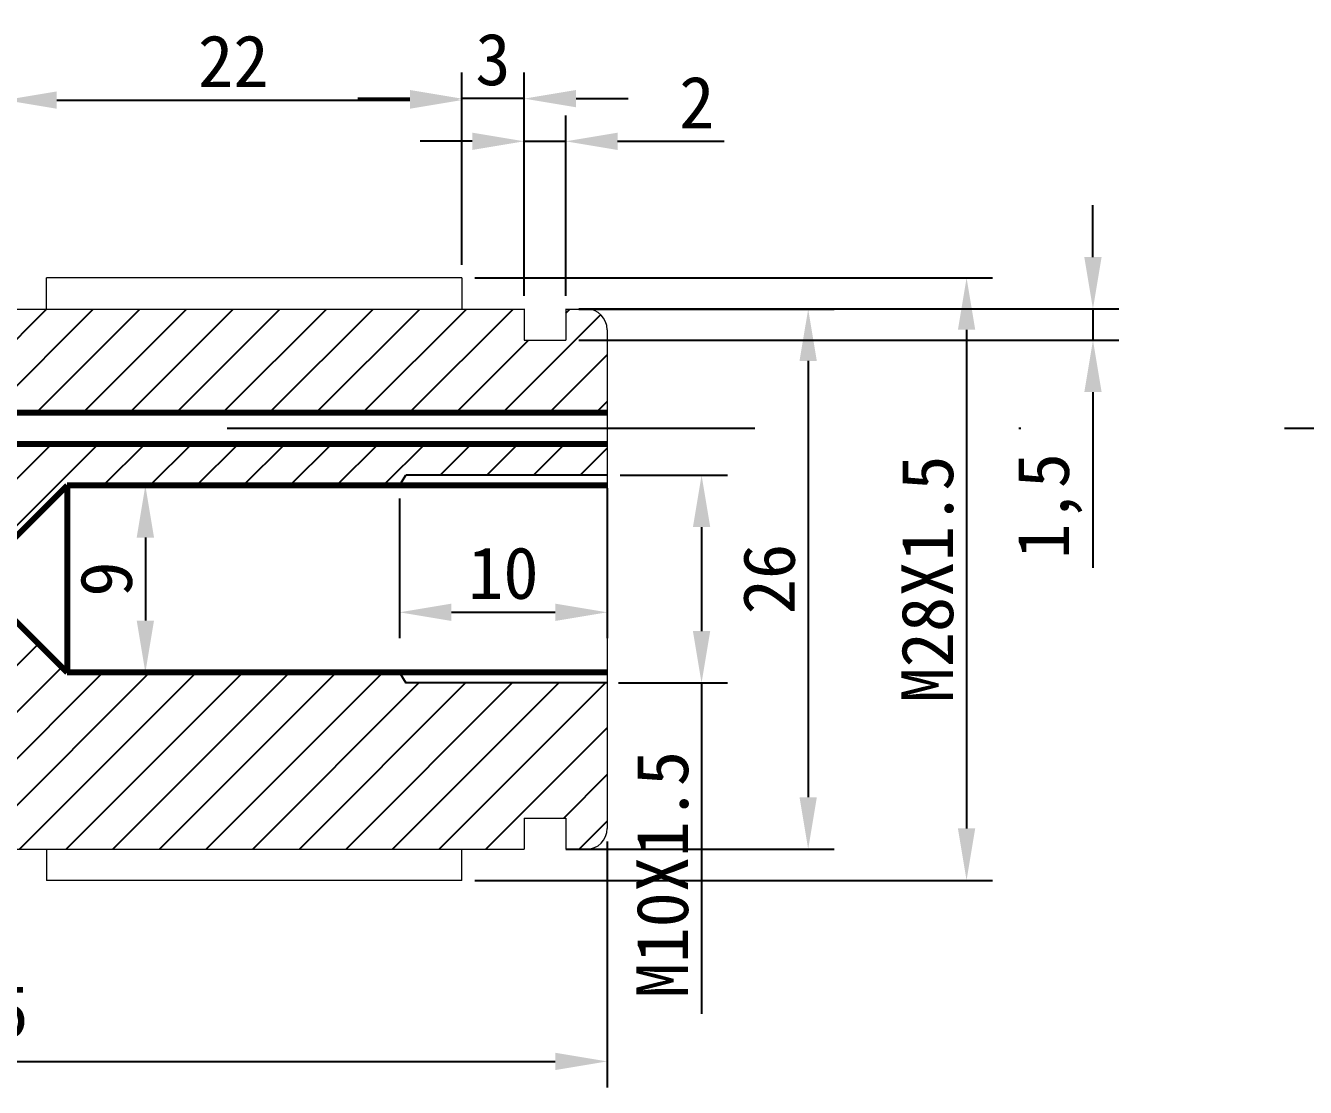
# Model space of a CAD drawing. Header units: millimetres. Extents: x 1443 to 3417, y 283 to 1662.
# Drawn here: x 2421.7 to 2483.3, y 1199.9 to 1251 of the extents above; entities that cross this region are included whole.
import ezdxf

# ---------------------------------------------------------------- set-up
doc = ezdxf.new("R2010")
doc.units = ezdxf.units.MM
doc.linetypes.add('DASHDOTX3', pattern=[508, 254, -127, 0, -127])
doc.layers.get('Defpoints').update_dxf_attribs({"color": 6})
for name, color, linetype in [('中线', 1, 'DASHDOTX3'), ('标注线', 3, 'Continuous'), ('螺纹', 7, 'Continuous')]:
    doc.layers.add(name, color=color, linetype=linetype)
for name, color, linetype, lineweight in [('实线', 7, 'Continuous', 20), ('实线2', 5, 'Continuous', 20), ('粗线', 7, 'Continuous', 80)]:
    doc.layers.add(name, color=color, linetype=linetype, lineweight=lineweight)
doc.styles.get("Standard").update_dxf_attribs({"font": 'SimSun.ttf'})
doc.dimstyles.new('Annotative', dxfattribs={"dimscale": 0, "dimtxt": 2.5, "dimasz": 2.5, "dimexe": 1.25, "dimexo": 0.625, "dimtad": 1, "dimtxsty": 'Standard', "dimcen": 2.5, "dimadec": 0, "dimazin": 0, "dimtfac": 1, "dimtmove": 0, "dimatfit": 3, "dimfxl": 1, "dimarcsym": 0})
doc.dimstyles.new('ISO-25', dxfattribs={"dimtxt": 2.5, "dimasz": 2.5, "dimexe": 1.25, "dimexo": 0.625, "dimtad": 1, "dimtxsty": 'Standard', "dimcen": 2.5, "dimadec": 0, "dimazin": 0, "dimtfac": 1, "dimtmove": 0, "dimatfit": 3, "dimfxl": 1, "dimarcsym": 0})
pattern_1 = [(45, (1950.4057, 758.3043), (-1.122532, 1.122532), [])]

# ---------------------------------------------------------------- blocks, each defined once
blk = doc.blocks.new('*D458')
at = {"layer": 'Defpoints', "color": 0}
for p in [(70.451, 47.52), (65.451, 40.465), (70.451, 40.465)]:
    blk.add_point(p, dxfattribs=at)
at = {"layer": '标注线', "color": 0, "lineweight": -2}
for p, q in [((65.451, 41.09), (65.451, 48.77)), ((70.451, 41.09), (70.451, 48.77)), ((62.951, 47.52), (60.451, 47.52)), ((65.451, 47.52), (70.451, 47.52)), ((72.951, 47.52), (75.451, 47.52))]:
    blk.add_line(p, q, dxfattribs=at)
at = {"layer": '标注线', "color": 0}
for points in [[(62.951, 47.103), (62.951, 47.936), (65.451, 47.52)], [(72.951, 47.936), (72.951, 47.103), (70.451, 47.52)]]:
    blk.add_solid(points, dxfattribs=at)
at = {"layer": '标注线', "color": 0, "insert": (67.951, 49.395), "char_height": 2.5, "attachment_point": 5}
blk.add_mtext('5', dxfattribs=at)
blk = doc.blocks.new('*D466')
at = {"color": 0, "lineweight": -2}
for p, q in [((98.076, 37.463), (110.375, 37.463)), ((109.125, 34.963), (109.125, 13.965)), ((98.076, 11.465), (110.375, 11.465))]:
    blk.add_line(p, q, dxfattribs=at)
at = {"color": 0}
for points in [[(109.542, 34.963), (108.708, 34.963), (109.125, 37.463)], [(108.708, 13.965), (109.542, 13.965), (109.125, 11.465)]]:
    blk.add_solid(points, dxfattribs=at)
at = {"layer": 'Defpoints', "color": 0}
for p in [(97.451, 37.463), (97.451, 11.465), (109.125, 11.465)]:
    blk.add_point(p, dxfattribs=at)
at = {"color": 0, "insert": (107.25, 24.464), "char_height": 2.5, "attachment_point": 5, "rotation": 90}
blk.add_mtext('26', dxfattribs=at)
blk = doc.blocks.new('*D467')
at = {"color": 0, "lineweight": -2}
for p, q in [((93.076, 38.965), (117.999, 38.965)), ((116.749, 36.465), (116.749, 12.465)), ((93.076, 9.965), (117.999, 9.965))]:
    blk.add_line(p, q, dxfattribs=at)
at = {"color": 0}
for points in [[(117.166, 36.465), (116.332, 36.465), (116.749, 38.965)], [(116.332, 12.465), (117.166, 12.465), (116.749, 9.965)]]:
    blk.add_solid(points, dxfattribs=at)
at = {"layer": 'Defpoints', "color": 0}
for p in [(92.451, 38.965), (92.451, 9.965), (116.749, 9.965)]:
    blk.add_point(p, dxfattribs=at)
at = {"color": 0, "insert": (114.874, 24.465), "char_height": 2.5, "attachment_point": 5, "rotation": 90}
blk.add_mtext('M28X1.5', dxfattribs=at)
blk = doc.blocks.new('*D468')
at = {"color": 0, "lineweight": -2}
for p, q in [((74.074, 28.965), (78.467, 28.965)), ((77.217, 26.465), (77.217, 22.465)), ((74.074, 19.965), (78.467, 19.965))]:
    blk.add_line(p, q, dxfattribs=at)
at = {"color": 0}
for points in [[(77.633, 26.465), (76.8, 26.465), (77.217, 28.965)], [(76.8, 22.465), (77.633, 22.465), (77.217, 19.965)]]:
    blk.add_solid(points, dxfattribs=at)
at = {"layer": 'Defpoints', "color": 0}
for p in [(73.449, 28.965), (73.449, 19.965), (77.217, 19.965)]:
    blk.add_point(p, dxfattribs=at)
at = {"color": 0, "insert": (75.342, 24.465), "char_height": 2.5, "attachment_point": 5, "rotation": 90}
blk.add_mtext('9', dxfattribs=at)
blk = doc.blocks.new('*D469')
at = {"color": 0, "lineweight": -2}
for p, q in [((100.074, 29.465), (105.242, 29.465)), ((103.992, 26.965), (103.992, 21.965)), ((99.994, 19.465), (105.242, 19.465)), ((103.992, 19.465), (103.992, 3.534))]:
    blk.add_line(p, q, dxfattribs=at)
at = {"color": 0}
for points in [[(104.409, 26.965), (103.575, 26.965), (103.992, 29.465)], [(103.575, 21.965), (104.409, 21.965), (103.992, 19.465)]]:
    blk.add_solid(points, dxfattribs=at)
at = {"layer": 'Defpoints', "color": 0}
for p in [(99.449, 29.465), (99.369, 19.465), (103.992, 19.465)]:
    blk.add_point(p, dxfattribs=at)
at = {"color": 0, "insert": (102.117, 10.25), "char_height": 2.5, "attachment_point": 5, "rotation": 90}
blk.add_mtext('M10X1.5', dxfattribs=at)
blk = doc.blocks.new('*D470')
at = {"color": 0, "lineweight": -2}
for p, q in [((99.449, 28.84), (99.449, 21.616)), ((89.449, 28.34), (89.449, 21.616)), ((91.949, 22.866), (96.949, 22.866))]:
    blk.add_line(p, q, dxfattribs=at)
at = {"color": 0}
for points in [[(91.949, 23.282), (91.949, 22.449), (89.449, 22.866)], [(96.949, 22.449), (96.949, 23.282), (99.449, 22.866)]]:
    blk.add_solid(points, dxfattribs=at)
at = {"layer": 'Defpoints', "color": 0}
for p in [(89.449, 28.965), (99.449, 29.465), (99.449, 22.866)]:
    blk.add_point(p, dxfattribs=at)
at = {"color": 0, "insert": (94.449, 24.741), "char_height": 2.5, "attachment_point": 5}
blk.add_mtext('10', dxfattribs=at)
blk = doc.blocks.new('*D471')
at = {"color": 0, "lineweight": -2}
for p, q in [((70.451, 41.09), (70.451, 48.77)), ((92.451, 39.59), (92.451, 48.77)), ((72.951, 47.52), (89.951, 47.52))]:
    blk.add_line(p, q, dxfattribs=at)
at = {"color": 0}
for points in [[(72.951, 47.936), (72.951, 47.103), (70.451, 47.52)], [(89.951, 47.103), (89.951, 47.936), (92.451, 47.52)]]:
    blk.add_solid(points, dxfattribs=at)
at = {"layer": 'Defpoints', "color": 0}
for p in [(92.451, 47.52), (70.451, 40.465), (92.451, 38.965)]:
    blk.add_point(p, dxfattribs=at)
at = {"color": 0, "insert": (81.451, 49.395), "char_height": 2.5, "attachment_point": 5}
blk.add_mtext('22', dxfattribs=at)
blk = doc.blocks.new('*D472')
at = {"color": 0, "lineweight": -2}
for p, q in [((92.451, 39.59), (92.451, 48.839)), ((95.451, 38.09), (95.451, 48.839)), ((89.951, 47.589), (87.451, 47.589)), ((95.451, 47.589), (92.451, 47.589)), ((97.951, 47.589), (100.451, 47.589))]:
    blk.add_line(p, q, dxfattribs=at)
at = {"color": 0}
for points in [[(89.951, 47.172), (89.951, 48.005), (92.451, 47.589)], [(97.951, 48.005), (97.951, 47.172), (95.451, 47.589)]]:
    blk.add_solid(points, dxfattribs=at)
at = {"layer": 'Defpoints', "color": 0}
for p in [(92.451, 47.589), (92.451, 38.965), (95.451, 37.465)]:
    blk.add_point(p, dxfattribs=at)
at = {"color": 0, "insert": (93.951, 49.464), "char_height": 2.5, "attachment_point": 5}
blk.add_mtext('3', dxfattribs=at)
blk = doc.blocks.new('*D473')
at = {"color": 0, "lineweight": -2}
for p, q in [((95.451, 38.09), (95.451, 46.785)), ((97.451, 38.09), (97.451, 46.785)), ((92.951, 45.535), (90.451, 45.535)), ((95.451, 45.535), (97.451, 45.535)), ((99.951, 45.535), (105.076, 45.535))]:
    blk.add_line(p, q, dxfattribs=at)
at = {"color": 0}
for points in [[(92.951, 45.118), (92.951, 45.951), (95.451, 45.535)], [(99.951, 45.951), (99.951, 45.118), (97.451, 45.535)]]:
    blk.add_solid(points, dxfattribs=at)
at = {"layer": 'Defpoints', "color": 0}
for p in [(97.451, 45.535), (95.451, 37.465), (97.451, 37.465)]:
    blk.add_point(p, dxfattribs=at)
at = {"color": 0, "insert": (103.764, 47.41), "char_height": 2.5, "attachment_point": 5}
blk.add_mtext('2', dxfattribs=at)
blk = doc.blocks.new('*D474')
at = {"color": 0, "lineweight": -2}
for p, q in [((122.834, 39.965), (122.834, 42.465)), ((98.076, 37.465), (124.084, 37.465)), ((122.834, 37.465), (122.834, 35.965)), ((98.076, 35.965), (124.084, 35.965)), ((122.834, 33.465), (122.834, 25.007))]:
    blk.add_line(p, q, dxfattribs=at)
at = {"color": 0}
for points in [[(122.417, 39.965), (123.251, 39.965), (122.834, 37.465)], [(123.251, 33.465), (122.417, 33.465), (122.834, 35.965)]]:
    blk.add_solid(points, dxfattribs=at)
at = {"layer": 'Defpoints', "color": 0}
for p in [(97.451, 37.465), (97.451, 35.965), (122.834, 35.965)]:
    blk.add_point(p, dxfattribs=at)
at = {"color": 0, "insert": (120.751, 27.986), "char_height": 2.5, "attachment_point": 5, "rotation": 90}
blk.add_mtext('1,5', dxfattribs=at)
blk = doc.blocks.new('*D477')
at = {"color": 0, "lineweight": -2}
for p, q in [((99.449, 11.838), (99.449, 0)), ((36.952, 10.84), (36.952, 0)), ((39.452, 1.25), (96.949, 1.25))]:
    blk.add_line(p, q, dxfattribs=at)
at = {"color": 0}
for points in [[(39.452, 1.667), (39.452, 0.833), (36.952, 1.25)], [(96.949, 0.833), (96.949, 1.667), (99.449, 1.25)]]:
    blk.add_solid(points, dxfattribs=at)
at = {"layer": 'Defpoints', "color": 0}
for p in [(99.449, 12.463), (36.952, 11.465), (99.449, 1.25)]:
    blk.add_point(p, dxfattribs=at)
at = {"color": 0, "insert": (68.2, 3.333), "char_height": 2.5, "attachment_point": 5}
blk.add_mtext('62,5', dxfattribs=at)
blk = doc.blocks.new('*D488')
at = {"layer": 'Defpoints', "color": 0}
for p in [(70.451, 47.52), (65.451, 40.465), (70.451, 40.465)]:
    blk.add_point(p, dxfattribs=at)
at = {"layer": '标注线', "color": 0, "lineweight": -2}
for p, q in [((65.451, 41.09), (65.451, 48.77)), ((70.451, 41.09), (70.451, 48.77)), ((62.951, 47.52), (60.451, 47.52)), ((65.451, 47.52), (70.451, 47.52)), ((72.951, 47.52), (75.451, 47.52))]:
    blk.add_line(p, q, dxfattribs=at)
at = {"layer": '标注线', "color": 0}
for points in [[(62.951, 47.103), (62.951, 47.936), (65.451, 47.52)], [(72.951, 47.936), (72.951, 47.103), (70.451, 47.52)]]:
    blk.add_solid(points, dxfattribs=at)
at = {"layer": '标注线', "color": 0, "insert": (67.951, 49.395), "char_height": 2.5, "attachment_point": 5}
blk.add_mtext('5', dxfattribs=at)
blk = doc.blocks.new('*D496')
at = {"color": 0, "lineweight": -2}
for p, q in [((98.076, 37.463), (110.375, 37.463)), ((109.125, 34.963), (109.125, 13.965)), ((98.076, 11.465), (110.375, 11.465))]:
    blk.add_line(p, q, dxfattribs=at)
at = {"color": 0}
for points in [[(109.542, 34.963), (108.708, 34.963), (109.125, 37.463)], [(108.708, 13.965), (109.542, 13.965), (109.125, 11.465)]]:
    blk.add_solid(points, dxfattribs=at)
at = {"layer": 'Defpoints', "color": 0}
for p in [(97.451, 37.463), (97.451, 11.465), (109.125, 11.465)]:
    blk.add_point(p, dxfattribs=at)
at = {"color": 0, "insert": (107.25, 24.464), "char_height": 2.5, "attachment_point": 5, "rotation": 90}
blk.add_mtext('26', dxfattribs=at)
blk = doc.blocks.new('*D497')
at = {"color": 0, "lineweight": -2}
for p, q in [((93.076, 38.965), (117.999, 38.965)), ((116.749, 36.465), (116.749, 12.465)), ((93.076, 9.965), (117.999, 9.965))]:
    blk.add_line(p, q, dxfattribs=at)
at = {"color": 0}
for points in [[(117.166, 36.465), (116.332, 36.465), (116.749, 38.965)], [(116.332, 12.465), (117.166, 12.465), (116.749, 9.965)]]:
    blk.add_solid(points, dxfattribs=at)
at = {"layer": 'Defpoints', "color": 0}
for p in [(92.451, 38.965), (92.451, 9.965), (116.749, 9.965)]:
    blk.add_point(p, dxfattribs=at)
at = {"color": 0, "insert": (114.874, 24.465), "char_height": 2.5, "attachment_point": 5, "rotation": 90}
blk.add_mtext('M28X1.5', dxfattribs=at)
blk = doc.blocks.new('*D498')
at = {"color": 0, "lineweight": -2}
for p, q in [((74.074, 28.965), (78.467, 28.965)), ((77.217, 26.465), (77.217, 22.465)), ((74.074, 19.965), (78.467, 19.965))]:
    blk.add_line(p, q, dxfattribs=at)
at = {"color": 0}
for points in [[(77.633, 26.465), (76.8, 26.465), (77.217, 28.965)], [(76.8, 22.465), (77.633, 22.465), (77.217, 19.965)]]:
    blk.add_solid(points, dxfattribs=at)
at = {"layer": 'Defpoints', "color": 0}
for p in [(73.449, 28.965), (73.449, 19.965), (77.217, 19.965)]:
    blk.add_point(p, dxfattribs=at)
at = {"color": 0, "insert": (75.342, 24.465), "char_height": 2.5, "attachment_point": 5, "rotation": 90}
blk.add_mtext('9', dxfattribs=at)
blk = doc.blocks.new('*D499')
at = {"color": 0, "lineweight": -2}
for p, q in [((100.074, 29.465), (105.242, 29.465)), ((103.992, 26.965), (103.992, 21.965)), ((99.994, 19.465), (105.242, 19.465)), ((103.992, 19.465), (103.992, 3.534))]:
    blk.add_line(p, q, dxfattribs=at)
at = {"color": 0}
for points in [[(104.409, 26.965), (103.575, 26.965), (103.992, 29.465)], [(103.575, 21.965), (104.409, 21.965), (103.992, 19.465)]]:
    blk.add_solid(points, dxfattribs=at)
at = {"layer": 'Defpoints', "color": 0}
for p in [(99.449, 29.465), (99.369, 19.465), (103.992, 19.465)]:
    blk.add_point(p, dxfattribs=at)
at = {"color": 0, "insert": (102.117, 10.25), "char_height": 2.5, "attachment_point": 5, "rotation": 90}
blk.add_mtext('M10X1.5', dxfattribs=at)
blk = doc.blocks.new('*D500')
at = {"color": 0, "lineweight": -2}
for p, q in [((99.449, 28.84), (99.449, 21.616)), ((89.449, 28.34), (89.449, 21.616)), ((91.949, 22.866), (96.949, 22.866))]:
    blk.add_line(p, q, dxfattribs=at)
at = {"color": 0}
for points in [[(91.949, 23.282), (91.949, 22.449), (89.449, 22.866)], [(96.949, 22.449), (96.949, 23.282), (99.449, 22.866)]]:
    blk.add_solid(points, dxfattribs=at)
at = {"layer": 'Defpoints', "color": 0}
for p in [(89.449, 28.965), (99.449, 29.465), (99.449, 22.866)]:
    blk.add_point(p, dxfattribs=at)
at = {"color": 0, "insert": (94.449, 24.741), "char_height": 2.5, "attachment_point": 5}
blk.add_mtext('10', dxfattribs=at)
blk = doc.blocks.new('*D501')
at = {"color": 0, "lineweight": -2}
for p, q in [((70.451, 41.09), (70.451, 48.77)), ((92.451, 39.59), (92.451, 48.77)), ((72.951, 47.52), (89.951, 47.52))]:
    blk.add_line(p, q, dxfattribs=at)
at = {"color": 0}
for points in [[(72.951, 47.936), (72.951, 47.103), (70.451, 47.52)], [(89.951, 47.103), (89.951, 47.936), (92.451, 47.52)]]:
    blk.add_solid(points, dxfattribs=at)
at = {"layer": 'Defpoints', "color": 0}
for p in [(92.451, 47.52), (70.451, 40.465), (92.451, 38.965)]:
    blk.add_point(p, dxfattribs=at)
at = {"color": 0, "insert": (81.451, 49.395), "char_height": 2.5, "attachment_point": 5}
blk.add_mtext('22', dxfattribs=at)
blk = doc.blocks.new('*D502')
at = {"color": 0, "lineweight": -2}
for p, q in [((92.451, 39.59), (92.451, 48.839)), ((95.451, 38.09), (95.451, 48.839)), ((89.951, 47.589), (87.451, 47.589)), ((95.451, 47.589), (92.451, 47.589)), ((97.951, 47.589), (100.451, 47.589))]:
    blk.add_line(p, q, dxfattribs=at)
at = {"color": 0}
for points in [[(89.951, 47.172), (89.951, 48.005), (92.451, 47.589)], [(97.951, 48.005), (97.951, 47.172), (95.451, 47.589)]]:
    blk.add_solid(points, dxfattribs=at)
at = {"layer": 'Defpoints', "color": 0}
for p in [(92.451, 47.589), (92.451, 38.965), (95.451, 37.465)]:
    blk.add_point(p, dxfattribs=at)
at = {"color": 0, "insert": (93.951, 49.464), "char_height": 2.5, "attachment_point": 5}
blk.add_mtext('3', dxfattribs=at)
blk = doc.blocks.new('*D503')
at = {"color": 0, "lineweight": -2}
for p, q in [((95.451, 38.09), (95.451, 46.785)), ((97.451, 38.09), (97.451, 46.785)), ((92.951, 45.535), (90.451, 45.535)), ((95.451, 45.535), (97.451, 45.535)), ((99.951, 45.535), (105.076, 45.535))]:
    blk.add_line(p, q, dxfattribs=at)
at = {"color": 0}
for points in [[(92.951, 45.118), (92.951, 45.951), (95.451, 45.535)], [(99.951, 45.951), (99.951, 45.118), (97.451, 45.535)]]:
    blk.add_solid(points, dxfattribs=at)
at = {"layer": 'Defpoints', "color": 0}
for p in [(97.451, 45.535), (95.451, 37.465), (97.451, 37.465)]:
    blk.add_point(p, dxfattribs=at)
at = {"color": 0, "insert": (103.764, 47.41), "char_height": 2.5, "attachment_point": 5}
blk.add_mtext('2', dxfattribs=at)
blk = doc.blocks.new('*D504')
at = {"color": 0, "lineweight": -2}
for p, q in [((122.834, 39.965), (122.834, 42.465)), ((98.076, 37.465), (124.084, 37.465)), ((122.834, 37.465), (122.834, 35.965)), ((98.076, 35.965), (124.084, 35.965)), ((122.834, 33.465), (122.834, 25.007))]:
    blk.add_line(p, q, dxfattribs=at)
at = {"color": 0}
for points in [[(122.417, 39.965), (123.251, 39.965), (122.834, 37.465)], [(123.251, 33.465), (122.417, 33.465), (122.834, 35.965)]]:
    blk.add_solid(points, dxfattribs=at)
at = {"layer": 'Defpoints', "color": 0}
for p in [(97.451, 37.465), (97.451, 35.965), (122.834, 35.965)]:
    blk.add_point(p, dxfattribs=at)
at = {"color": 0, "insert": (120.751, 27.986), "char_height": 2.5, "attachment_point": 5, "rotation": 90}
blk.add_mtext('1,5', dxfattribs=at)
blk = doc.blocks.new('*D507')
at = {"color": 0, "lineweight": -2}
for p, q in [((99.449, 11.838), (99.449, 0)), ((36.952, 10.84), (36.952, 0)), ((39.452, 1.25), (96.949, 1.25))]:
    blk.add_line(p, q, dxfattribs=at)
at = {"color": 0}
for points in [[(39.452, 1.667), (39.452, 0.833), (36.952, 1.25)], [(96.949, 0.833), (96.949, 1.667), (99.449, 1.25)]]:
    blk.add_solid(points, dxfattribs=at)
at = {"layer": 'Defpoints', "color": 0}
for p in [(99.449, 12.463), (36.952, 11.465), (99.449, 1.25)]:
    blk.add_point(p, dxfattribs=at)
at = {"color": 0, "insert": (68.2, 3.333), "char_height": 2.5, "attachment_point": 5}
blk.add_mtext('62,5', dxfattribs=at)

msp = doc.modelspace()

# ---------------------------------------------------------------- hatches: boundary and pattern name
h = msp.add_hatch()
h.set_pattern_fill('ANSI31', color=0, scale=0.5, style=0)
h.set_pattern_definition(pattern_1)
h.paths.add_polyline_path([(2400.85913, 1238.34231), (2387.51738, 1238.31563), (2387.19294, 1237.34231), (2401.19247, 1237.34231)])
h.paths.add_polyline_path([(2445.69247, 1237.34035), (2442.69247, 1237.34035), (2422.69247, 1237.34035), (2420.69247, 1237.34035), (2420.69247, 1240.34231), (2415.69247, 1240.34231), (2415.69247, 1237.34231), (2387.19294, 1237.34231), (2387.19294, 1234.31164), (2397.3596, 1234.31164), (2397.68271, 1233.34231), (2401.69247, 1233.34231), (2401.69247, 1232.34231), (2449.69017, 1232.34231), (2449.69017, 1236.34035, 0.41421356), (2448.69017, 1237.34035), (2447.88845, 1237.34035), (2447.69247, 1237.14437), (2447.69247, 1235.84231), (2445.69247, 1235.84231)])
h.paths.add_polyline_path([(2397.3596, 1234.31164), (2387.19294, 1234.31164), (2387.19294, 1233.34231), (2397.68271, 1233.34231)])
h.paths.add_polyline_path([(2439.99017, 1229.34231), (2449.69017, 1229.34231), (2449.69017, 1230.84231), (2403.69247, 1230.84231), (2403.69247, 1224.34231), (2406.19247, 1224.34231, -0.79988432), (2412.85475, 1225.84231), (2420.6902, 1225.84231), (2423.6902, 1228.84231), (2439.69017, 1228.84231)])
h.paths.add_polyline_path([(2449.69017, 1219.34231), (2439.99017, 1219.34231), (2439.69017, 1219.84231), (2423.6902, 1219.84231), (2420.6902, 1222.84231), (2412.85475, 1222.84231, -0.79988432), (2406.19247, 1224.34231), (2403.69247, 1224.34231), (2403.69247, 1222.84231), (2401.69247, 1222.84231), (2401.69247, 1215.34231), (2397.70316, 1215.34231), (2397.3596, 1214.31164), (2387.19294, 1214.31164), (2387.19294, 1211.34231), (2415.69247, 1211.34231), (2415.69247, 1208.34231), (2420.69247, 1208.34231), (2420.69247, 1211.34035), (2422.69247, 1211.34035), (2442.69247, 1211.34035), (2445.69247, 1211.34035), (2445.69247, 1212.84231), (2447.69247, 1212.84231), (2447.69247, 1211.34231), (2448.7527, 1211.34231, 0.39600168), (2449.69017, 1212.34035)])
h.paths.add_polyline_path([(2397.70316, 1215.34231), (2387.19294, 1215.34231), (2387.19294, 1214.31164), (2397.3596, 1214.31164)], flags=17)
h.paths.add_polyline_path([(2401.19247, 1211.34231), (2387.19294, 1211.34231), (2387.52627, 1210.34231), (2400.85913, 1210.34231)], flags=17)
h.paths.add_polyline_path([(2417.55076, 1219.81147), (2419.16354, 1218.36462), (2418.16187, 1217.24807), (2416.54909, 1218.69492)], flags=24)
h = msp.add_hatch()
h.set_pattern_fill('ANSI31', color=0, scale=0.5, style=0)
h.set_pattern_definition(pattern_1)
h.paths.add_polyline_path([(2400.85913, 1238.34231), (2387.51738, 1238.31563), (2387.19294, 1237.34231), (2401.19247, 1237.34231)])
h.paths.add_polyline_path([(2445.69247, 1237.34035), (2442.69247, 1237.34035), (2422.69247, 1237.34035), (2420.69247, 1237.34035), (2420.69247, 1240.34231), (2415.69247, 1240.34231), (2415.69247, 1237.34231), (2387.19294, 1237.34231), (2387.19294, 1234.31164), (2397.3596, 1234.31164), (2397.68271, 1233.34231), (2401.69247, 1233.34231), (2401.69247, 1232.34231), (2449.69017, 1232.34231), (2449.69017, 1236.34035, 0.41421356), (2448.69017, 1237.34035), (2447.88845, 1237.34035), (2447.69247, 1237.14437), (2447.69247, 1235.84231), (2445.69247, 1235.84231)])
h.paths.add_polyline_path([(2397.3596, 1234.31164), (2387.19294, 1234.31164), (2387.19294, 1233.34231), (2397.68271, 1233.34231)])
h.paths.add_polyline_path([(2439.99017, 1229.34231), (2449.69017, 1229.34231), (2449.69017, 1230.84231), (2403.69247, 1230.84231), (2403.69247, 1224.34231), (2406.19247, 1224.34231, -0.79988432), (2412.85475, 1225.84231), (2420.6902, 1225.84231), (2423.6902, 1228.84231), (2439.69017, 1228.84231)])
h.paths.add_polyline_path([(2449.69017, 1219.34231), (2439.99017, 1219.34231), (2439.69017, 1219.84231), (2423.6902, 1219.84231), (2420.6902, 1222.84231), (2412.85475, 1222.84231, -0.79988432), (2406.19247, 1224.34231), (2403.69247, 1224.34231), (2403.69247, 1222.84231), (2401.69247, 1222.84231), (2401.69247, 1215.34231), (2397.70316, 1215.34231), (2397.3596, 1214.31164), (2387.19294, 1214.31164), (2387.19294, 1211.34231), (2415.69247, 1211.34231), (2415.69247, 1208.34231), (2420.69247, 1208.34231), (2420.69247, 1211.34035), (2422.69247, 1211.34035), (2442.69247, 1211.34035), (2445.69247, 1211.34035), (2445.69247, 1212.84231), (2447.69247, 1212.84231), (2447.69247, 1211.34231), (2448.7527, 1211.34231, 0.39600168), (2449.69017, 1212.34035)])
h.paths.add_polyline_path([(2397.70316, 1215.34231), (2387.19294, 1215.34231), (2387.19294, 1214.31164), (2397.3596, 1214.31164)], flags=17)
h.paths.add_polyline_path([(2401.19247, 1211.34231), (2387.19294, 1211.34231), (2387.52627, 1210.34231), (2400.85913, 1210.34231)], flags=17)
h.paths.add_polyline_path([(2417.55076, 1219.81147), (2419.16354, 1218.36462), (2418.16187, 1217.24807), (2416.54909, 1218.69492)], flags=24)

# ---------------------------------------------------------------- linework, layer by layer
at = {"ltscale": 0.5}
msp.add_line((2447.69247, 1237.14437), (2447.88845, 1237.34035), dxfattribs=at)
msp.add_line((2447.69247, 1237.14437), (2447.88845, 1237.34035), dxfattribs=at)
at = {"linetype": 'DASHDOTX3'}
msp.add_line((2447.69247, 1211.34231), (2448.7527, 1211.34231), dxfattribs=at)
msp.add_line((2447.69247, 1211.34231), (2448.7527, 1211.34231), dxfattribs=at)
at = {"layer": '中线', "ltscale": 0.1}
msp.add_line((2558.6024, 1231.59231), (2390.97669, 1231.59231), dxfattribs=at)
msp.add_line((2558.6024, 1231.59231), (2390.97669, 1231.59231), dxfattribs=at)
at = {"layer": '实线', "ltscale": 0.5}
for p, q in [((2442.69247, 1238.84231), (2422.69247, 1238.84231)), ((2422.69247, 1237.34035), (2422.69247, 1238.84231)), ((2442.69247, 1238.84231), (2422.69247, 1238.84231)), ((2422.69247, 1237.34035), (2422.69247, 1238.84231)), ((2442.69247, 1238.84231), (2442.69247, 1237.34035)), ((2442.69247, 1238.84231), (2442.69247, 1237.34035)), ((2420.69247, 1237.34035), (2422.69247, 1237.34035)), ((2420.69247, 1237.34035), (2422.69247, 1237.34035)), ((2442.69247, 1237.34035), (2445.69247, 1237.34035)), ((2442.69247, 1237.34035), (2445.69247, 1237.34035)), ((2447.69247, 1237.34035), (2448.69017, 1237.34035)), ((2447.69247, 1237.34035), (2448.69017, 1237.34035)), ((2420.69247, 1211.34035), (2422.69247, 1211.34035)), ((2420.69247, 1211.34035), (2422.69247, 1211.34035)), ((2422.69247, 1211.34035), (2422.69247, 1209.84231)), ((2422.69247, 1211.34035), (2422.69247, 1209.84231)), ((2442.69247, 1209.84231), (2442.69247, 1211.34035)), ((2442.69247, 1211.34035), (2445.69247, 1211.34035)), ((2442.69247, 1209.84231), (2442.69247, 1211.34035)), ((2442.69247, 1211.34035), (2445.69247, 1211.34035)), ((2442.69247, 1209.84231), (2422.69247, 1209.84231)), ((2442.69247, 1209.84231), (2422.69247, 1209.84231))]:
    msp.add_line(p, q, dxfattribs=at)
at = {"layer": '实线'}
for p, q in [((2445.69247, 1237.34231), (2445.69247, 1235.84231)), ((2445.69247, 1237.34231), (2445.69247, 1235.84231)), ((2447.69247, 1237.34231), (2447.69247, 1235.84231)), ((2447.69247, 1237.34231), (2447.69247, 1235.84231)), ((2445.69247, 1235.84231), (2447.69247, 1235.84231)), ((2445.69247, 1235.84231), (2447.69247, 1235.84231)), ((2445.69247, 1212.84231), (2445.69247, 1211.34231)), ((2445.69247, 1212.84231), (2447.69247, 1212.84231)), ((2445.69247, 1212.84231), (2445.69247, 1211.34231)), ((2445.69247, 1212.84231), (2447.69247, 1212.84231)), ((2447.69247, 1212.84231), (2447.69247, 1211.34231)), ((2447.69247, 1212.84231), (2447.69247, 1211.34231))]:
    msp.add_line(p, q, dxfattribs=at)
at = {"layer": '实线', "ltscale": 0.2}
msp.add_line((2449.69017, 1236.34035), (2449.69017, 1212.34035), dxfattribs=at)
msp.add_line((2449.69017, 1236.34035), (2449.69017, 1212.34035), dxfattribs=at)
for centre, start, end in [((2448.69017, 1236.34035), 0, 90), ((2448.69017, 1236.34035), 0, 90), ((2448.69017, 1212.34035), 270, 0), ((2448.69017, 1212.34035), 270, 0)]:
    msp.add_arc(centre, 1, start, end, dxfattribs=at)
at = {"layer": '实线2', "ltscale": 0.5}
for p, q in [((2422.69247, 1237.34035), (2442.69247, 1237.34035)), ((2422.69247, 1237.34035), (2442.69247, 1237.34035)), ((2422.69247, 1211.34035), (2442.69247, 1211.34035)), ((2422.69247, 1211.34035), (2442.69247, 1211.34035))]:
    msp.add_line(p, q, dxfattribs=at)
at = {"layer": '粗线'}
for p, q in [((2449.69017, 1232.34231), (2401.69247, 1232.34231)), ((2449.69017, 1232.34231), (2401.69247, 1232.34231)), ((2449.69017, 1230.84231), (2403.69247, 1230.84231)), ((2449.69017, 1230.84231), (2403.69247, 1230.84231)), ((2420.6902, 1225.84231), (2423.6902, 1228.84231)), ((2420.6902, 1225.84231), (2423.6902, 1228.84231)), ((2449.69017, 1228.84231), (2423.6902, 1228.84231)), ((2423.6902, 1228.84231), (2423.6902, 1219.84231)), ((2449.69017, 1228.84231), (2423.6902, 1228.84231)), ((2423.6902, 1228.84231), (2423.6902, 1219.84231)), ((2420.6902, 1222.84231), (2423.6902, 1219.84231)), ((2420.6902, 1222.84231), (2423.6902, 1219.84231)), ((2449.69017, 1219.84231), (2423.6902, 1219.84231)), ((2449.69017, 1219.84231), (2423.6902, 1219.84231))]:
    msp.add_line(p, q, dxfattribs=at)
at = {"layer": '螺纹'}
for p, q in [((2439.69017, 1228.84231), (2439.99017, 1229.34231)), ((2439.69017, 1228.84231), (2439.99017, 1229.34231)), ((2449.69017, 1229.34231), (2439.99017, 1229.34231)), ((2449.69017, 1229.34231), (2439.99017, 1229.34231)), ((2439.69017, 1219.84231), (2439.99017, 1219.34231)), ((2439.69017, 1219.84231), (2439.99017, 1219.34231)), ((2449.69017, 1219.34231), (2439.99017, 1219.34231)), ((2449.69017, 1219.34231), (2439.99017, 1219.34231))]:
    msp.add_line(p, q, dxfattribs=at)

# ---------------------------------------------------------------- dimensions: what is measured, and where the dimension line sits
at = {"color": 3}
for base, p1, p2, picture, middle in [((2442.69247, 1247.39682), (2420.69247, 1240.34231), (2442.69247, 1238.84231), '*D471', (2431.69247, 1249.27182)), ((2442.69247, 1247.39682), (2420.69247, 1240.34231), (2442.69247, 1238.84231), '*D501', (2431.69247, 1249.27182)), ((2442.69247, 1247.46586), (2445.69247, 1237.34231), (2442.69247, 1238.84231), '*D472', (2444.19247, 1249.34086)), ((2442.69247, 1247.46586), (2445.69247, 1237.34231), (2442.69247, 1238.84231), '*D502', (2444.19247, 1249.34086)), ((2447.69247, 1245.41206), (2445.69247, 1237.34231), (2447.69247, 1237.34231), '*D473', (2454.00497, 1247.28706)), ((2447.69247, 1245.41206), (2445.69247, 1237.34231), (2447.69247, 1237.34231), '*D503', (2454.00497, 1247.28706)), ((2449.69017, 1222.74309), (2439.69017, 1228.84231), (2449.69017, 1229.34231), '*D470', (2444.69017, 1224.61809)), ((2449.69017, 1222.74309), (2439.69017, 1228.84231), (2449.69017, 1229.34231), '*D500', (2444.69017, 1224.61809)), ((2449.69017, 1201.12727), (2387.19294, 1211.34231), (2449.69017, 1212.34035), '*D477', (2418.44155, 1203.2106)), ((2449.69017, 1201.12727), (2387.19294, 1211.34231), (2449.69017, 1212.34035), '*D507', (2418.44155, 1203.2106))]:
    dim = msp.add_linear_dim(base=base, p1=p1, p2=p2, dimstyle='ISO-25', dxfattribs=at)
    dim.commit()
    dim.dimension.update_dxf_attribs({"geometry": picture, "text_midpoint": middle, "insert": (2350.2413, 1199.87727)})
for base, p1, p2, picture, middle in [((2473.07524, 1235.84231), (2447.69247, 1237.34231), (2447.69247, 1235.84231), '*D474', (2470.99191, 1227.86315)), ((2473.07524, 1235.84231), (2447.69247, 1237.34231), (2447.69247, 1235.84231), '*D504', (2470.99191, 1227.86315)), ((2459.36645, 1211.34231), (2447.69247, 1237.34035), (2447.69247, 1211.34231), '*D466', (2457.49145, 1224.34133)), ((2459.36645, 1211.34231), (2447.69247, 1237.34035), (2447.69247, 1211.34231), '*D496', (2457.49145, 1224.34133)), ((2427.45804, 1219.84231), (2423.6902, 1228.84231), (2423.6902, 1219.84231), '*D468', (2425.58304, 1224.34231)), ((2427.45804, 1219.84231), (2423.6902, 1228.84231), (2423.6902, 1219.84231), '*D498', (2425.58304, 1224.34231))]:
    dim = msp.add_linear_dim(base=base, p1=p1, p2=p2, angle=90, dimstyle='ISO-25', dxfattribs=at)
    dim.commit()
    dim.dimension.update_dxf_attribs({"geometry": picture, "text_midpoint": middle, "insert": (2350.2413, 1199.87727)})
for base, p1, p2, text, picture, middle in [((2466.99019, 1209.84231), (2442.69247, 1238.84231), (2442.69247, 1209.84231), 'M28X1.5', '*D467', (2465.11519, 1224.34231)), ((2466.99019, 1209.84231), (2442.69247, 1238.84231), (2442.69247, 1209.84231), 'M28X1.5', '*D497', (2465.11519, 1224.34231)), ((2454.23326, 1219.34231), (2449.69017, 1229.34231), (2449.60982, 1219.34231), 'M10X1.5', '*D469', (2452.35826, 1210.12703)), ((2454.23326, 1219.34231), (2449.69017, 1229.34231), (2449.60982, 1219.34231), 'M10X1.5', '*D499', (2452.35826, 1210.12703))]:
    dim = msp.add_linear_dim(base=base, p1=p1, p2=p2, angle=90, text=text, dimstyle='ISO-25', dxfattribs=at)
    dim.commit()
    dim.dimension.update_dxf_attribs({"geometry": picture, "text_midpoint": middle, "insert": (2350.2413, 1199.87727)})
at = {"layer": '标注线'}
for picture in ['*D458', '*D488']:
    dim = msp.add_linear_dim(base=(2420.69247, 1247.39682), p1=(2415.69247, 1240.34231), p2=(2420.69247, 1240.34231), dimstyle='Annotative', override={"dimscale": 1}, dxfattribs=at)
    dim.commit()
    dim.dimension.update_dxf_attribs({"geometry": picture, "text_midpoint": (2418.19247, 1249.27182), "insert": (2350.2413, 1199.87727)})

doc.saveas('drawing.dxf')
